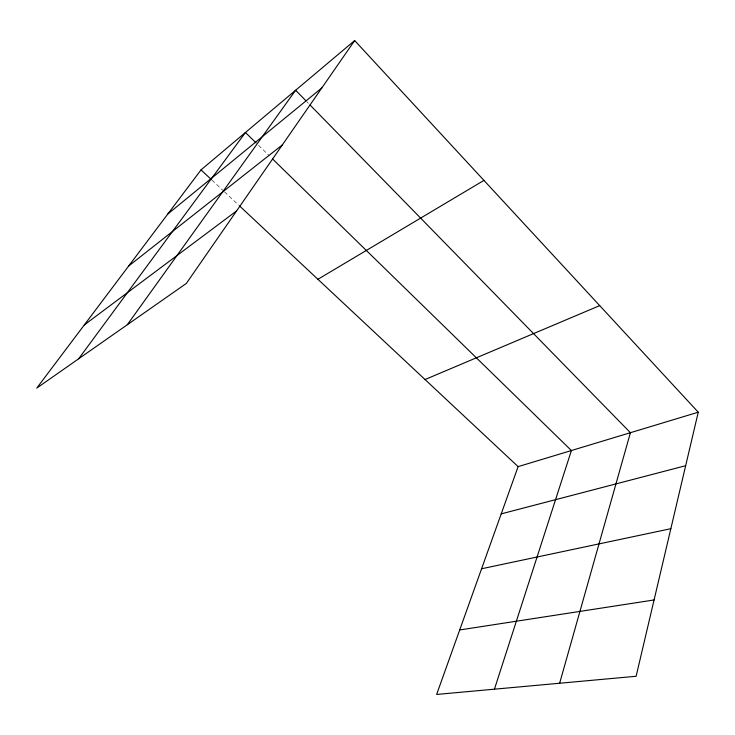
<?xml version="1.0" encoding="UTF-8"?>
<svg xmlns="http://www.w3.org/2000/svg" width="735" height="735" viewBox="0 0 735 735"><rect width="100%" height="100%" fill="white"/><g stroke="black" fill="none" stroke-linecap="round" stroke-linejoin="round"><path stroke-width="0.55" stroke-dasharray="3.67 2.76" d="M211.891 180.066L223.596 191.017M224.432 191.798L238.636 205.093M258.564 145.309L269.231 155.71M306.798 101.669L308.388 103.295"/><path stroke-width="1.1" d="M698.25 412.206L636.124 676.274L436.636 694.446L518.111 466.633L698.25 412.206L354.665 40.554L201.023 169.895L36.75 388.117L186.359 283.407L354.665 40.554M559.638 683.247L630.419 432.704L309.986 104.93M494.444 689.182L571.398 450.537L272.51 158.916M127.311 324.732L295.635 90.249L305.999 100.851M78.663 358.781L245.435 132.502L256.102 142.902M167.81 214.023L321.811 87.961M128.653 266.033L282.332 144.914M84.305 324.953L236.615 210.89M317.915 279.291L483.942 180.387M425.041 379.536L599.705 305.613M501.215 513.866L685.663 465.705M481.59 568.761L670.844 528.695M459.697 629.968L654.076 599.962M201.023 169.895L211.055 179.276M239.472 205.874L518.111 466.633"/></g></svg>
